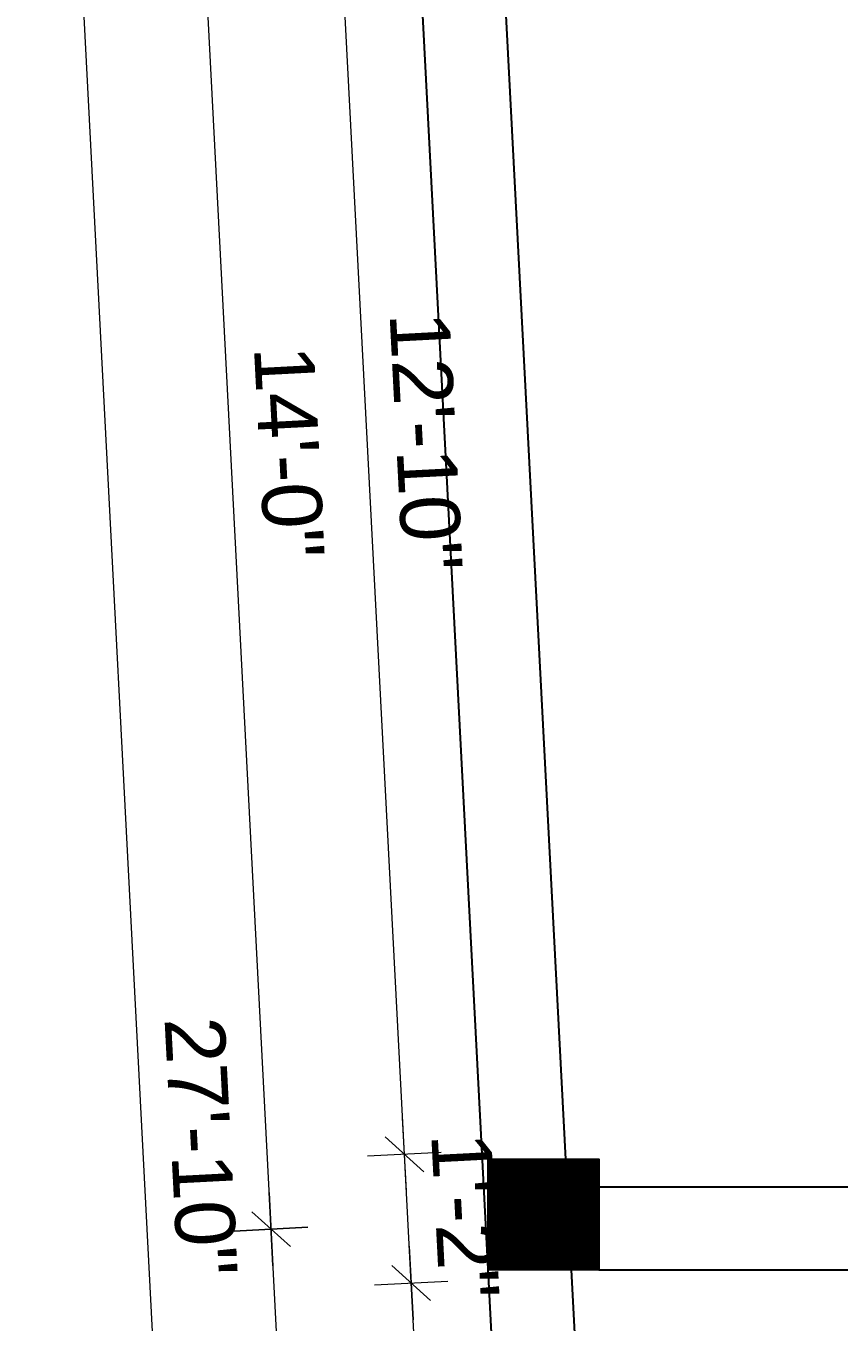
# Model space of a CAD drawing. Header units: inches. Extents: x -14619 to 1971361, y -855114 to -978.
# Drawn here: x -7397.3 to -7309, y -7731.4 to -7590.7 of the extents above; entities that cross this region are included whole.
import ezdxf

# ---------------------------------------------------------------- set-up
doc = ezdxf.new("R2010")
doc.units = ezdxf.units.IN
doc.header["$LTSCALE"] = 0.5
doc.header["$MEASUREMENT"] = 0
doc.header["$PDMODE"] = 66
doc.layers.add('DIM', color=180, linetype='Continuous', lineweight=5)
doc.layers.add('Toilet', color=7, linetype='Continuous', lineweight=25)
doc.styles.add('arial', font='arial.ttf')
doc.dimstyles.new('1 96', dxfattribs={"dimtxt": 6.5, "dimasz": 4, "dimexe": 0, "dimexo": 0, "dimgap": 3, "dimtad": 1, "dimdec": 0, "dimzin": 11, "dimdsep": 46, "dimlunit": 3, "dimtxsty": 'arial', "dimblk": 'oblique', "dimcen": 4, "dimse1": 1, "dimse2": 1, "dimclrd": 256, "dimclre": 256, "dimclrt": 256, "dimadec": 0, "dimazin": 0, "dimtfac": 1, "dimtdec": 0, "dimtix": 1, "dimtmove": 0, "dimatfit": 3, "dimldrblk": 'Arrow2', "dimfxl": 1, "dimtolj": 1, "dimtzin": 0, "dimlwd": -1, "dimlwe": 9, "dimarcsym": 0})

# ---------------------------------------------------------------- blocks, each defined once
blk = doc.blocks.new('oblique')
at = {"lineweight": 9}
for p, q in [((0, 1), (0, -1)), ((-0.5, -0.5), (0.5, 0.5)), ((1, 0), (-1, 0))]:
    blk.add_line(p, q, dxfattribs=at)
blk = doc.blocks.new('*D1986')
at = {"layer": 'Defpoints', "color": 0, "transparency": 16777216}
for p in [(-7355.48, -7727.2), (-7347.06, -7726.76), (-7339.94, -7863.69)]:
    blk.add_point(p, dxfattribs=at)
at = {"layer": 'DIM', "transparency": 16777216}
blk.add_line((-7348.36, -7864.13), (-7355.48, -7727.2), dxfattribs=at)
at = {"layer": 'DIM', "transparency": 16777216, "xscale": 4, "yscale": 4, "zscale": 4}
for p, rotation in [((-7355.48, -7727.2), 92.97596494612671), ((-7348.36, -7864.13), 272.9759649461267)]:
    blk.add_blockref('oblique', p, dxfattribs=dict(at, rotation=rotation))
at = {"layer": 'DIM', "transparency": 16777216, "insert": (-7345.61, -7795.34), "char_height": 6.5, "attachment_point": 5, "rotation": 272.976, "style": 'arial'}
blk.add_mtext('\\A1;11\'-5"', dxfattribs=at)
blk = doc.blocks.new('_Oblique')
at = {"color": 0, "linetype": 'ByBlock', "lineweight": -2}
blk.add_line((-0.5, -0.5), (0.5, 0.5), dxfattribs=at)
blk = doc.blocks.new('Arrow2')
for p, q in [((-4.103, 0.747), (-3.084, 0)), ((0, 0), (-4.103, 0.747)), ((-3.084, 0), (-4.103, -0.747)), ((-4.103, -0.747), (0, 0))]:
    blk.add_line(p, q)
blk.add_solid([(-4.103, 0.747), (0, 0), (-3.084, 0), (-4.103, -0.747)])
blk = doc.blocks.new('*D1987')
at = {"layer": 'Defpoints', "color": 0, "transparency": 16777216}
for p in [(-7356.21, -7713.24), (-7347.06, -7712.76), (-7347.06, -7726.76)]:
    blk.add_point(p, dxfattribs=at)
at = {"layer": 'DIM', "transparency": 16777216}
for p, q in [((-7356.21, -7713.24), (-7356.41, -7709.24)), ((-7355.48, -7727.2), (-7356.21, -7713.24)), ((-7355.48, -7727.2), (-7355.27, -7731.2))]:
    blk.add_line(p, q, dxfattribs=at)
at = {"layer": 'DIM', "transparency": 16777216, "xscale": 4, "yscale": 4, "zscale": 4}
for p, rotation in [((-7356.21, -7713.24), 272.9759649461267), ((-7355.48, -7727.2), 92.97596494612671)]:
    blk.add_blockref('oblique', p, dxfattribs=dict(at, rotation=rotation))
at = {"layer": 'DIM', "transparency": 16777216, "insert": (-7349.59, -7719.9), "char_height": 6.5, "attachment_point": 5, "rotation": 272.976, "style": 'arial'}
blk.add_mtext('\\A1;1\'-2"', dxfattribs=at)
blk = doc.blocks.new('*D1988')
at = {"layer": 'Defpoints', "color": 0, "transparency": 16777216}
for p in [(-7364.22, -7559.14), (-7355.8, -7558.7), (-7347.06, -7712.76)]:
    blk.add_point(p, dxfattribs=at)
at = {"layer": 'DIM', "transparency": 16777216}
blk.add_line((-7356.21, -7713.24), (-7364.22, -7559.14), dxfattribs=at)
at = {"layer": 'DIM', "transparency": 16777216, "xscale": 4, "yscale": 4, "zscale": 4}
for p, rotation in [((-7364.22, -7559.14), 92.97596494612671), ((-7356.21, -7713.24), 272.9759649461267)]:
    blk.add_blockref('oblique', p, dxfattribs=dict(at, rotation=rotation))
at = {"layer": 'DIM', "transparency": 16777216, "insert": (-7353.9, -7635.86), "char_height": 6.5, "attachment_point": 5, "rotation": 272.976, "style": 'arial'}
blk.add_mtext('\\A1;12\'-10"', dxfattribs=at)
blk = doc.blocks.new('*D1990')
at = {"layer": 'Defpoints', "color": 0, "transparency": 16777216}
for p in [(-7340.06, -7719.76), (-7370.7, -7721.36), (-7332.21, -7870.76)]:
    blk.add_point(p, dxfattribs=at)
at = {"layer": 'DIM', "transparency": 16777216}
blk.add_line((-7362.85, -7872.36), (-7370.7, -7721.36), dxfattribs=at)
at = {"layer": 'DIM', "transparency": 16777216, "xscale": 4, "yscale": 4, "zscale": 4}
for p, rotation in [((-7370.7, -7721.36), 92.9759649461682), ((-7362.85, -7872.36), 272.9759649461682)]:
    blk.add_blockref('oblique', p, dxfattribs=dict(at, rotation=rotation))
at = {"layer": 'DIM', "transparency": 16777216, "insert": (-7360.52, -7796.53), "char_height": 6.5, "attachment_point": 5, "rotation": 272.976, "style": 'arial'}
blk.add_mtext('\\A1;12\'-7"', dxfattribs=at)
blk = doc.blocks.new('*D1991')
at = {"layer": 'Defpoints', "color": 0, "transparency": 16777216}
for p in [(-7348.8, -7551.7), (-7379.44, -7553.29), (-7340.06, -7719.76)]:
    blk.add_point(p, dxfattribs=at)
at = {"layer": 'DIM', "transparency": 16777216}
blk.add_line((-7370.7, -7721.36), (-7379.44, -7553.29), dxfattribs=at)
at = {"layer": 'DIM', "transparency": 16777216, "xscale": 4, "yscale": 4, "zscale": 4}
for p, rotation in [((-7379.44, -7553.29), 92.97596494612671), ((-7370.7, -7721.36), 272.9759649461267)]:
    blk.add_blockref('oblique', p, dxfattribs=dict(at, rotation=rotation))
at = {"layer": 'DIM', "transparency": 16777216, "insert": (-7368.76, -7637), "char_height": 6.5, "attachment_point": 5, "rotation": 272.976, "style": 'arial'}
blk.add_mtext('\\A1;14\'-0"', dxfattribs=at)
blk = doc.blocks.new('*D1992')
at = {"layer": 'Defpoints', "color": 0, "transparency": 16777216}
for p in [(-7356.57, -7543.87), (-7339.21, -7877.76), (-7375.97, -7879.67)]:
    blk.add_point(p, dxfattribs=at)
at = {"layer": 'DIM', "transparency": 16777216}
blk.add_line((-7393.33, -7545.78), (-7375.97, -7879.67), dxfattribs=at)
at = {"layer": 'DIM', "transparency": 16777216, "xscale": 4, "yscale": 4, "zscale": 4}
for p, rotation in [((-7393.33, -7545.78), 92.97596494616839), ((-7375.97, -7879.67), 272.9759649461684)]:
    blk.add_blockref('oblique', p, dxfattribs=dict(at, rotation=rotation))
at = {"layer": 'DIM', "transparency": 16777216, "insert": (-7378.34, -7712.4), "char_height": 6.5, "attachment_point": 5, "rotation": 272.976, "style": 'arial'}
blk.add_mtext('\\A1;27\'-10"', dxfattribs=at)

msp = doc.modelspace()

# ---------------------------------------------------------------- hatches: boundary and pattern name
h = msp.add_hatch()
h.set_pattern_fill('ANSI31', color=256, angle=90)
h.set_pattern_definition([(135, (-14883.53368, -8488.25117), (-0.0883883476, -0.0883883476), [])])
h.paths.add_polyline_path([(-7347.11, -7725.76), (-7335.11, -7725.76), (-7335.11, -7713.76), (-7347.11, -7713.76)])

# ---------------------------------------------------------------- linework, layer by layer
at = {"layer": 'Toilet'}
for p, q in [((-7339.21, -7877.76), (-7356.57, -7543.87)), ((-7346.9, -7556.58), (-7338.72, -7713.76)), ((-7335.11, -7716.76), (-7214.93, -7716.76)), ((-7338.1, -7725.76), (-7335.5, -7775.76)), ((-7335.11, -7725.76), (-7214.93, -7725.76))]:
    msp.add_line(p, q, dxfattribs=at)
msp.add_lwpolyline([(-7347.11, -7725.76), (-7347.11, -7713.76), (-7335.11, -7713.76), (-7335.11, -7725.76)], close=True, dxfattribs=at)

# ---------------------------------------------------------------- dimensions: what is measured, and where the dimension line sits
at = {"layer": 'DIM'}
for p1, p2, distance, picture, middle in [((-7356.57, -7543.87), (-7339.21, -7877.76), -36.81, '*D1992', (-7378.34, -7712.4)), ((-7332.21, -7870.76), (-7340.06, -7719.76), 30.68, '*D1990', (-7360.52, -7796.53))]:
    dim = msp.add_aligned_dim(p1=p1, p2=p2, distance=distance, dimstyle='1 96', dxfattribs=at)
    dim.commit()
    dim.dimension.update_dxf_attribs({"geometry": picture, "text_midpoint": middle})
for base, p1, p2, picture, middle in [((-7379.44, -7553.29), (-7340.06, -7719.76), (-7348.8, -7551.7), '*D1991', (-7368.76, -7637)), ((-7364.22, -7559.14), (-7347.06, -7712.76), (-7355.8, -7558.7), '*D1988', (-7353.9, -7635.86)), ((-7356.21, -7713.24), (-7347.06, -7726.76), (-7347.06, -7712.76), '*D1987', (-7349.59, -7719.9)), ((-7355.48, -7727.2), (-7339.94, -7863.69), (-7347.06, -7726.76), '*D1986', (-7345.61, -7795.34))]:
    dim = msp.add_linear_dim(base=base, p1=p1, p2=p2, angle=272.976, dimstyle='1 96', dxfattribs=at)
    dim.commit()
    dim.dimension.update_dxf_attribs({"geometry": picture, "text_midpoint": middle})

doc.saveas('drawing.dxf')
